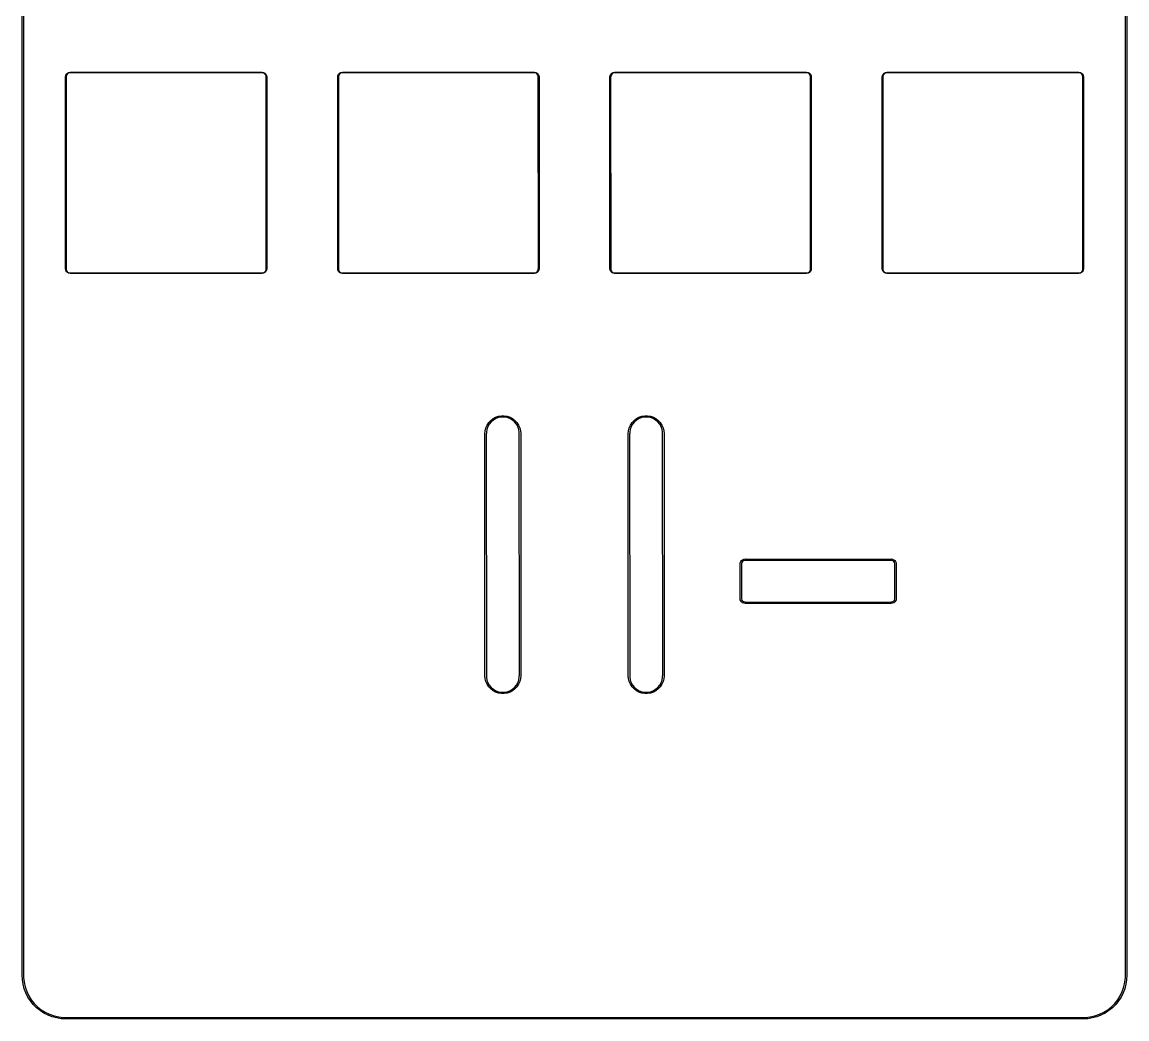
# Model space of a CAD drawing. Extents: x 75 to 152, y -178 to -33.
# Drawn here: x 75 to 152, y -177.7 to -108.1 of the extents above; entities that cross this region are included whole.
import ezdxf

# ---------------------------------------------------------------- set-up
doc = ezdxf.new("R2010")
doc.units = 0
doc.layers.add('BLACK', color=7, linetype='CONTINUOUS')

msp = doc.modelspace()

# ---------------------------------------------------------------- linework, layer by layer
at = {"layer": 'BLACK', "linetype": 'CONTINUOUS'}
for p, q in [((74.953805, -174.588288), (74.95, -35.6)), ((75.046194, -35.611711), (75.05, -174.6)), ((151.953805, -174.588288), (151.95, -35.6)), ((152.046194, -35.611711), (152.05, -174.6)), ((77.990907, -111.799569), (78.037069, -111.70897)), ((78.051919, -111.773596), (78.025, -111.856444)), ((78.037069, -111.70897), (78.10897, -111.637069)), ((78.103122, -111.703122), (78.051919, -111.773596)), ((78.173596, -111.651919), (78.103122, -111.703122)), ((78.10897, -111.637069), (78.199569, -111.590907)), ((78.256444, -111.625), (78.173596, -111.651919)), ((78.199569, -111.590907), (78.3, -111.575)), ((78.3, -111.625), (78.256444, -111.625)), ((78.3, -111.575), (78.305849, -111.5769)), ((91.69415, -111.623099), (78.3, -111.625)), ((78.305849, -111.5769), (91.7, -111.575)), ((91.7, -111.625), (91.69415, -111.623099)), ((91.7, -111.575), (91.800431, -111.590907)), ((91.743556, -111.625), (91.7, -111.625)), ((91.826404, -111.651919), (91.743556, -111.625)), ((91.800431, -111.590907), (91.89103, -111.637069)), ((91.896878, -111.703122), (91.826404, -111.651919)), ((91.89103, -111.637069), (91.962931, -111.70897)), ((91.948081, -111.773596), (91.896878, -111.703122)), ((91.975, -111.856444), (91.948081, -111.773596)), ((91.962931, -111.70897), (92.009093, -111.799569)), ((96.990907, -111.799569), (97.037069, -111.70897)), ((97.051919, -111.773596), (97.025, -111.856444)), ((97.037069, -111.70897), (97.10897, -111.637069)), ((97.103122, -111.703122), (97.051919, -111.773596)), ((97.173596, -111.651919), (97.103122, -111.703122)), ((97.10897, -111.637069), (97.199569, -111.590907)), ((97.256444, -111.625), (97.173596, -111.651919)), ((97.199569, -111.590907), (97.3, -111.575)), ((97.3, -111.625), (97.256444, -111.625)), ((97.3, -111.575), (97.305849, -111.5769)), ((110.69415, -111.623099), (97.3, -111.625)), ((97.305849, -111.5769), (110.7, -111.575)), ((110.7, -111.625), (110.69415, -111.623099)), ((110.7, -111.575), (110.800431, -111.590907)), ((110.743556, -111.625), (110.7, -111.625)), ((110.826404, -111.651919), (110.743556, -111.625)), ((110.800431, -111.590907), (110.89103, -111.637069)), ((110.896878, -111.703122), (110.826404, -111.651919)), ((110.89103, -111.637069), (110.962931, -111.70897)), ((110.948081, -111.773596), (110.896878, -111.703122)), ((110.975, -111.856444), (110.948081, -111.773596)), ((110.962931, -111.70897), (111.009093, -111.799569)), ((115.990907, -111.799569), (116.037069, -111.70897)), ((116.051919, -111.773596), (116.025, -111.856444)), ((116.037069, -111.70897), (116.10897, -111.637069)), ((116.103122, -111.703122), (116.051919, -111.773596)), ((116.173596, -111.651919), (116.103122, -111.703122)), ((116.10897, -111.637069), (116.199569, -111.590907)), ((116.256444, -111.625), (116.173596, -111.651919)), ((116.199569, -111.590907), (116.3, -111.575)), ((116.3, -111.625), (116.256444, -111.625)), ((116.3, -111.575), (116.305849, -111.5769)), ((129.69415, -111.623099), (116.3, -111.625)), ((116.305849, -111.5769), (129.7, -111.575)), ((129.7, -111.625), (129.69415, -111.623099)), ((129.7, -111.575), (129.800431, -111.590907)), ((129.743556, -111.625), (129.7, -111.625)), ((129.826404, -111.651919), (129.743556, -111.625)), ((129.800431, -111.590907), (129.89103, -111.637069)), ((129.896878, -111.703122), (129.826404, -111.651919)), ((129.89103, -111.637069), (129.962931, -111.70897)), ((129.948081, -111.773596), (129.896878, -111.703122)), ((129.975, -111.856444), (129.948081, -111.773596)), ((129.962931, -111.70897), (130.009093, -111.799569)), ((134.990907, -111.799569), (135.037069, -111.70897)), ((135.051919, -111.773596), (135.025, -111.856444)), ((135.037069, -111.70897), (135.10897, -111.637069)), ((135.103122, -111.703122), (135.051919, -111.773596)), ((135.173596, -111.651919), (135.103122, -111.703122)), ((135.10897, -111.637069), (135.199569, -111.590907)), ((135.256444, -111.625), (135.173596, -111.651919)), ((135.199569, -111.590907), (135.3, -111.575)), ((135.3, -111.625), (135.256444, -111.625)), ((135.3, -111.575), (135.305849, -111.5769)), ((148.69415, -111.623099), (135.3, -111.625)), ((135.305849, -111.5769), (148.7, -111.575)), ((148.7, -111.625), (148.69415, -111.623099)), ((148.7, -111.575), (148.800431, -111.590907)), ((148.743556, -111.625), (148.7, -111.625)), ((148.826404, -111.651919), (148.743556, -111.625)), ((148.800431, -111.590907), (148.89103, -111.637069)), ((148.896878, -111.703122), (148.826404, -111.651919)), ((148.89103, -111.637069), (148.962931, -111.70897)), ((148.948081, -111.773596), (148.896878, -111.703122)), ((148.975, -111.856444), (148.948081, -111.773596)), ((148.962931, -111.70897), (149.009093, -111.799569)), ((77.975, -111.9), (77.990907, -111.799569)), ((77.9769, -125.29415), (77.975, -111.9)), ((78.025, -111.9), (78.023099, -111.905849)), ((78.023099, -111.905849), (78.025, -125.3)), ((78.025, -111.856444), (78.025, -111.9)), ((91.975, -111.9), (91.975, -111.856444)), ((91.9769, -125.29415), (91.975, -111.9)), ((92.009093, -111.799569), (92.025, -111.9)), ((92.025, -111.9), (92.023099, -111.905849)), ((92.023099, -111.905849), (92.025, -125.3)), ((96.975, -111.9), (96.990907, -111.799569)), ((96.9769, -125.29415), (96.975, -111.9)), ((97.025, -111.9), (97.023099, -111.905849)), ((97.023099, -111.905849), (97.025, -125.3)), ((97.025, -111.856444), (97.025, -111.9)), ((110.975, -111.9), (110.975, -111.856444)), ((110.9769, -125.29415), (110.975, -111.9)), ((111.009093, -111.799569), (111.025, -111.9)), ((111.025, -111.9), (111.023099, -111.905849)), ((111.023099, -111.905849), (111.025, -125.3)), ((115.975, -111.9), (115.990907, -111.799569)), ((115.9769, -125.29415), (115.975, -111.9)), ((116.025, -111.9), (116.023099, -111.905849)), ((116.023099, -111.905849), (116.025, -125.3)), ((116.025, -111.856444), (116.025, -111.9)), ((129.975, -111.9), (129.975, -111.856444)), ((129.9769, -125.29415), (129.975, -111.9)), ((130.009093, -111.799569), (130.025, -111.9)), ((130.025, -111.9), (130.023099, -111.905849)), ((130.023099, -111.905849), (130.025, -125.3)), ((134.975, -111.9), (134.990907, -111.799569)), ((134.9769, -125.29415), (134.975, -111.9)), ((135.025, -111.9), (135.023099, -111.905849)), ((135.023099, -111.905849), (135.025, -125.3)), ((135.025, -111.856444), (135.025, -111.9)), ((148.975, -111.9), (148.975, -111.856444)), ((148.9769, -125.29415), (148.975, -111.9)), ((149.009093, -111.799569), (149.025, -111.9)), ((149.025, -111.9), (149.023099, -111.905849)), ((149.023099, -111.905849), (149.025, -125.3)), ((77.975, -125.3), (77.9769, -125.29415)), ((77.990907, -125.400431), (77.975, -125.3)), ((78.037069, -125.49103), (77.990907, -125.400431)), ((78.025, -125.3), (78.025, -125.343556)), ((78.025, -125.343556), (78.051919, -125.426404)), ((78.10897, -125.562931), (78.037069, -125.49103)), ((78.051919, -125.426404), (78.103122, -125.496878)), ((78.103122, -125.496878), (78.173596, -125.548081)), ((78.199569, -125.609093), (78.10897, -125.562931)), ((78.173596, -125.548081), (78.256444, -125.575)), ((78.3, -125.625), (78.199569, -125.609093)), ((78.256444, -125.575), (78.3, -125.575)), ((78.3, -125.575), (78.305849, -125.5769)), ((91.69415, -125.623099), (78.3, -125.625)), ((78.305849, -125.5769), (91.7, -125.575)), ((91.7, -125.625), (91.69415, -125.623099)), ((91.7, -125.575), (91.743556, -125.575)), ((91.800431, -125.609093), (91.7, -125.625)), ((91.743556, -125.575), (91.826404, -125.548081)), ((91.89103, -125.562931), (91.800431, -125.609093)), ((91.826404, -125.548081), (91.896878, -125.496878)), ((91.962931, -125.49103), (91.89103, -125.562931)), ((91.896878, -125.496878), (91.948081, -125.426404)), ((91.948081, -125.426404), (91.975, -125.343556)), ((92.009093, -125.400431), (91.962931, -125.49103)), ((91.975, -125.3), (91.9769, -125.29415)), ((91.975, -125.343556), (91.975, -125.3)), ((92.025, -125.3), (92.009093, -125.400431)), ((96.975, -125.3), (96.9769, -125.29415)), ((96.990907, -125.400431), (96.975, -125.3)), ((97.037069, -125.49103), (96.990907, -125.400431)), ((97.025, -125.3), (97.025, -125.343556)), ((97.025, -125.343556), (97.051919, -125.426404)), ((97.10897, -125.562931), (97.037069, -125.49103)), ((97.051919, -125.426404), (97.103122, -125.496878)), ((97.103122, -125.496878), (97.173596, -125.548081)), ((97.199569, -125.609093), (97.10897, -125.562931)), ((97.173596, -125.548081), (97.256444, -125.575)), ((97.3, -125.625), (97.199569, -125.609093)), ((97.256444, -125.575), (97.3, -125.575)), ((97.3, -125.575), (97.305849, -125.5769)), ((110.69415, -125.623099), (97.3, -125.625)), ((97.305849, -125.5769), (110.7, -125.575)), ((110.7, -125.625), (110.69415, -125.623099)), ((110.7, -125.575), (110.743556, -125.575)), ((110.800431, -125.609093), (110.7, -125.625)), ((110.743556, -125.575), (110.826404, -125.548081)), ((110.89103, -125.562931), (110.800431, -125.609093)), ((110.826404, -125.548081), (110.896878, -125.496878)), ((110.962931, -125.49103), (110.89103, -125.562931)), ((110.896878, -125.496878), (110.948081, -125.426404)), ((110.948081, -125.426404), (110.975, -125.343556)), ((111.009093, -125.400431), (110.962931, -125.49103)), ((110.975, -125.3), (110.9769, -125.29415)), ((110.975, -125.343556), (110.975, -125.3)), ((111.025, -125.3), (111.009093, -125.400431)), ((115.975, -125.3), (115.9769, -125.29415)), ((115.990907, -125.400431), (115.975, -125.3)), ((116.037069, -125.49103), (115.990907, -125.400431)), ((116.025, -125.3), (116.025, -125.343556)), ((116.025, -125.343556), (116.051919, -125.426404)), ((116.10897, -125.562931), (116.037069, -125.49103)), ((116.051919, -125.426404), (116.103122, -125.496878)), ((116.103122, -125.496878), (116.173596, -125.548081)), ((116.199569, -125.609093), (116.10897, -125.562931)), ((116.173596, -125.548081), (116.256444, -125.575)), ((116.3, -125.625), (116.199569, -125.609093)), ((116.256444, -125.575), (116.3, -125.575)), ((116.3, -125.575), (116.305849, -125.5769)), ((129.69415, -125.623099), (116.3, -125.625)), ((116.305849, -125.5769), (129.7, -125.575)), ((129.7, -125.625), (129.69415, -125.623099)), ((129.7, -125.575), (129.743556, -125.575)), ((129.800431, -125.609093), (129.7, -125.625)), ((129.743556, -125.575), (129.826404, -125.548081)), ((129.89103, -125.562931), (129.800431, -125.609093)), ((129.826404, -125.548081), (129.896878, -125.496878)), ((129.962931, -125.49103), (129.89103, -125.562931)), ((129.896878, -125.496878), (129.948081, -125.426404)), ((129.948081, -125.426404), (129.975, -125.343556)), ((130.009093, -125.400431), (129.962931, -125.49103)), ((129.975, -125.3), (129.9769, -125.29415)), ((129.975, -125.343556), (129.975, -125.3)), ((130.025, -125.3), (130.009093, -125.400431)), ((134.975, -125.3), (134.9769, -125.29415)), ((134.990907, -125.400431), (134.975, -125.3)), ((135.037069, -125.49103), (134.990907, -125.400431)), ((135.025, -125.3), (135.025, -125.343556)), ((135.025, -125.343556), (135.051919, -125.426404)), ((135.10897, -125.562931), (135.037069, -125.49103)), ((135.051919, -125.426404), (135.103122, -125.496878)), ((135.103122, -125.496878), (135.173596, -125.548081)), ((135.199569, -125.609093), (135.10897, -125.562931)), ((135.173596, -125.548081), (135.256444, -125.575)), ((135.3, -125.625), (135.199569, -125.609093)), ((135.256444, -125.575), (135.3, -125.575)), ((135.3, -125.575), (135.305849, -125.5769)), ((148.69415, -125.623099), (135.3, -125.625)), ((135.305849, -125.5769), (148.7, -125.575)), ((148.7, -125.625), (148.69415, -125.623099)), ((148.7, -125.575), (148.743556, -125.575)), ((148.800431, -125.609093), (148.7, -125.625)), ((148.743556, -125.575), (148.826404, -125.548081)), ((148.89103, -125.562931), (148.800431, -125.609093)), ((148.826404, -125.548081), (148.896878, -125.496878)), ((148.962931, -125.49103), (148.89103, -125.562931)), ((148.896878, -125.496878), (148.948081, -125.426404)), ((148.948081, -125.426404), (148.975, -125.343556)), ((149.009093, -125.400431), (148.962931, -125.49103)), ((148.975, -125.3), (148.9769, -125.29415)), ((148.975, -125.343556), (148.975, -125.3)), ((149.025, -125.3), (149.009093, -125.400431)), ((107.816315, -135.753542), (107.997881, -135.655283)), ((107.997881, -135.655283), (108.193143, -135.58825)), ((108.201221, -135.684942), (108.012132, -135.753765)), ((108.193143, -135.58825), (108.396776, -135.554269)), ((108.399388, -135.65), (108.201221, -135.684942)), ((108.396776, -135.554269), (108.603224, -135.554269)), ((108.600612, -135.65), (108.399388, -135.65)), ((108.798779, -135.684942), (108.600612, -135.65)), ((108.603224, -135.554269), (108.806857, -135.58825)), ((108.987868, -135.753765), (108.798779, -135.684942)), ((108.806857, -135.58825), (109.002119, -135.655283)), ((109.002119, -135.655283), (109.183685, -135.753542)), ((117.816315, -135.753542), (117.997881, -135.655283)), ((117.997881, -135.655283), (118.193143, -135.58825)), ((118.201221, -135.684942), (118.012132, -135.753765)), ((118.193143, -135.58825), (118.396776, -135.554269)), ((118.399388, -135.65), (118.201221, -135.684942)), ((118.396776, -135.554269), (118.603224, -135.554269)), ((118.600612, -135.65), (118.399388, -135.65)), ((118.798779, -135.684942), (118.600612, -135.65)), ((118.603224, -135.554269), (118.806857, -135.58825)), ((118.987868, -135.753765), (118.798779, -135.684942)), ((118.806857, -135.58825), (119.002119, -135.655283)), ((119.002119, -135.655283), (119.183685, -135.753542)), ((107.267048, -136.594257), (107.317728, -136.394126)), ((107.317728, -136.394126), (107.400658, -136.205066)), ((107.453765, -136.312132), (107.384942, -136.501221)), ((107.400658, -136.205066), (107.513574, -136.032234)), ((107.554377, -136.137867), (107.453765, -136.312132)), ((107.513574, -136.032234), (107.653398, -135.880345)), ((107.683721, -135.983721), (107.554377, -136.137867)), ((107.653398, -135.880345), (107.816315, -135.753542)), ((107.837867, -135.854377), (107.683721, -135.983721)), ((108.012132, -135.753765), (107.837867, -135.854377)), ((109.162133, -135.854377), (108.987868, -135.753765)), ((109.316279, -135.983721), (109.162133, -135.854377)), ((109.183685, -135.753542), (109.346602, -135.880345)), ((109.445623, -136.137867), (109.316279, -135.983721)), ((109.346602, -135.880345), (109.486426, -136.032234)), ((109.546235, -136.312132), (109.445623, -136.137867)), ((109.486426, -136.032234), (109.599342, -136.205066)), ((109.615058, -136.501221), (109.546235, -136.312132)), ((109.599342, -136.205066), (109.682272, -136.394126)), ((109.682272, -136.394126), (109.732952, -136.594257)), ((117.267048, -136.594257), (117.317728, -136.394126)), ((117.317728, -136.394126), (117.400658, -136.205066)), ((117.453765, -136.312132), (117.384942, -136.501221)), ((117.400658, -136.205066), (117.513574, -136.032234)), ((117.554377, -136.137867), (117.453765, -136.312132)), ((117.513574, -136.032234), (117.653398, -135.880345)), ((117.683721, -135.983721), (117.554377, -136.137867)), ((117.653398, -135.880345), (117.816315, -135.753542)), ((117.837867, -135.854377), (117.683721, -135.983721)), ((118.012132, -135.753765), (117.837867, -135.854377)), ((119.162133, -135.854377), (118.987868, -135.753765)), ((119.316279, -135.983721), (119.162133, -135.854377)), ((119.183685, -135.753542), (119.346602, -135.880345)), ((119.445623, -136.137867), (119.316279, -135.983721)), ((119.346602, -135.880345), (119.486426, -136.032234)), ((119.546235, -136.312132), (119.445623, -136.137867)), ((119.486426, -136.032234), (119.599342, -136.205066)), ((119.615058, -136.501221), (119.546235, -136.312132)), ((119.599342, -136.205066), (119.682272, -136.394126)), ((119.682272, -136.394126), (119.732952, -136.594257)), ((107.25, -136.8), (107.267048, -136.594257)), ((107.253799, -153.688307), (107.25, -136.8)), ((107.35, -136.8), (107.3462, -136.811692)), ((107.3462, -136.811692), (107.35, -153.7)), ((107.384942, -136.501221), (107.35, -136.699388)), ((107.35, -136.699388), (107.35, -136.8)), ((109.65, -136.699388), (109.615058, -136.501221)), ((109.65, -136.8), (109.65, -136.699388)), ((109.653799, -153.688307), (109.65, -136.8)), ((109.732952, -136.594257), (109.75, -136.8)), ((109.75, -136.8), (109.7462, -136.811692)), ((109.7462, -136.811692), (109.75, -153.7)), ((117.25, -136.8), (117.267048, -136.594257)), ((117.253799, -153.688307), (117.25, -136.8)), ((117.35, -136.8), (117.3462, -136.811692)), ((117.3462, -136.811692), (117.35, -153.7)), ((117.384942, -136.501221), (117.35, -136.699388)), ((117.35, -136.699388), (117.35, -136.8)), ((119.65, -136.699388), (119.615058, -136.501221)), ((119.65, -136.8), (119.65, -136.699388)), ((119.653799, -153.688307), (119.65, -136.8)), ((119.732952, -136.594257), (119.75, -136.8)), ((119.75, -136.8), (119.7462, -136.811692)), ((119.7462, -136.811692), (119.75, -153.7)), ((125.096891, -145.725), (125.152513, -145.652513)), ((125.152513, -145.652513), (125.225, -145.596891)), ((125.285088, -145.674472), (125.22102, -145.72102)), ((125.225, -145.596891), (125.309413, -145.561926)), ((125.360404, -145.65), (125.285088, -145.674472)), ((125.309413, -145.561926), (125.4, -145.55)), ((125.4, -145.65), (125.360404, -145.65)), ((125.4, -145.55), (125.411678, -145.553794)), ((135.588321, -145.646205), (125.4, -145.65)), ((125.411678, -145.553794), (135.6, -145.55)), ((135.6, -145.65), (135.588321, -145.646205)), ((135.6, -145.55), (135.690587, -145.561926)), ((135.639596, -145.65), (135.6, -145.65)), ((135.714912, -145.674472), (135.639596, -145.65)), ((135.690587, -145.561926), (135.775, -145.596891)), ((135.77898, -145.72102), (135.714912, -145.674472)), ((135.775, -145.596891), (135.847487, -145.652513)), ((135.847487, -145.652513), (135.903109, -145.725)), ((125.05, -145.9), (125.061926, -145.809413)), ((125.053757, -148.288434), (125.05, -145.9)), ((125.061926, -145.809413), (125.096891, -145.725)), ((125.15, -145.9), (125.146242, -145.911565)), ((125.146242, -145.911565), (125.15, -148.3)), ((125.174472, -145.785088), (125.15, -145.860404)), ((125.15, -145.860404), (125.15, -145.9)), ((125.22102, -145.72102), (125.174472, -145.785088)), ((135.825528, -145.785088), (135.77898, -145.72102)), ((135.85, -145.860404), (135.825528, -145.785088)), ((135.85, -145.9), (135.85, -145.860404)), ((135.853757, -148.288434), (135.85, -145.9)), ((135.903109, -145.725), (135.938074, -145.809413)), ((135.938074, -145.809413), (135.95, -145.9)), ((135.95, -145.9), (135.946242, -145.911565)), ((135.946242, -145.911565), (135.95, -148.3)), ((125.05, -148.3), (125.053757, -148.288434)), ((125.061926, -148.390587), (125.05, -148.3)), ((125.096891, -148.475), (125.061926, -148.390587)), ((125.152513, -148.547487), (125.096891, -148.475)), ((125.15, -148.3), (125.15, -148.339596)), ((125.15, -148.339596), (125.174472, -148.414912)), ((125.225, -148.603109), (125.152513, -148.547487)), ((125.174472, -148.414912), (125.22102, -148.47898)), ((125.22102, -148.47898), (125.285088, -148.525528)), ((125.309413, -148.638074), (125.225, -148.603109)), ((125.285088, -148.525528), (125.360404, -148.55)), ((125.4, -148.65), (125.309413, -148.638074)), ((125.360404, -148.55), (125.4, -148.55)), ((125.4, -148.55), (125.411678, -148.553794)), ((135.588321, -148.646205), (125.4, -148.65)), ((125.411678, -148.553794), (135.6, -148.55)), ((135.6, -148.65), (135.588321, -148.646205)), ((135.6, -148.55), (135.639596, -148.55)), ((135.690587, -148.638074), (135.6, -148.65)), ((135.639596, -148.55), (135.714912, -148.525528)), ((135.775, -148.603109), (135.690587, -148.638074)), ((135.714912, -148.525528), (135.77898, -148.47898)), ((135.847487, -148.547487), (135.775, -148.603109)), ((135.77898, -148.47898), (135.825528, -148.414912)), ((135.825528, -148.414912), (135.85, -148.339596)), ((135.903109, -148.475), (135.847487, -148.547487)), ((135.85, -148.3), (135.853757, -148.288434)), ((135.85, -148.339596), (135.85, -148.3)), ((135.938074, -148.390587), (135.903109, -148.475)), ((135.95, -148.3), (135.938074, -148.390587)), ((107.25, -153.7), (107.253799, -153.688307)), ((107.267048, -153.905743), (107.25, -153.7)), ((107.317728, -154.105874), (107.267048, -153.905743)), ((107.400658, -154.294934), (107.317728, -154.105874)), ((107.35, -153.7), (107.35, -153.800612)), ((107.35, -153.800612), (107.384942, -153.998779)), ((107.384942, -153.998779), (107.453765, -154.187868)), ((107.453765, -154.187868), (107.554377, -154.362133)), ((109.445623, -154.362133), (109.546235, -154.187868)), ((109.546235, -154.187868), (109.615058, -153.998779)), ((109.682272, -154.105874), (109.599342, -154.294934)), ((109.615058, -153.998779), (109.65, -153.800612)), ((109.65, -153.7), (109.653799, -153.688307)), ((109.65, -153.800612), (109.65, -153.7)), ((109.732952, -153.905743), (109.682272, -154.105874)), ((109.75, -153.7), (109.732952, -153.905743)), ((117.25, -153.7), (117.253799, -153.688307)), ((117.267048, -153.905743), (117.25, -153.7)), ((117.317728, -154.105874), (117.267048, -153.905743)), ((117.400658, -154.294934), (117.317728, -154.105874)), ((117.35, -153.7), (117.35, -153.800612)), ((117.35, -153.800612), (117.384942, -153.998779)), ((117.384942, -153.998779), (117.453765, -154.187868)), ((117.453765, -154.187868), (117.554377, -154.362133)), ((119.445623, -154.362133), (119.546235, -154.187868)), ((119.546235, -154.187868), (119.615058, -153.998779)), ((119.682272, -154.105874), (119.599342, -154.294934)), ((119.615058, -153.998779), (119.65, -153.800612)), ((119.65, -153.7), (119.653799, -153.688307)), ((119.65, -153.800612), (119.65, -153.7)), ((119.732952, -153.905743), (119.682272, -154.105874)), ((119.75, -153.7), (119.732952, -153.905743)), ((107.513574, -154.467766), (107.400658, -154.294934)), ((107.653398, -154.619655), (107.513574, -154.467766)), ((107.554377, -154.362133), (107.683721, -154.516279)), ((107.816315, -154.746458), (107.653398, -154.619655)), ((107.683721, -154.516279), (107.837867, -154.645623)), ((107.997881, -154.844717), (107.816315, -154.746458)), ((107.837867, -154.645623), (108.012132, -154.746235)), ((108.193143, -154.91175), (107.997881, -154.844717)), ((108.012132, -154.746235), (108.201221, -154.815058)), ((108.396776, -154.945731), (108.193143, -154.91175)), ((108.201221, -154.815058), (108.399388, -154.85)), ((108.603224, -154.945731), (108.396776, -154.945731)), ((108.399388, -154.85), (108.600612, -154.85)), ((108.600612, -154.85), (108.798779, -154.815058)), ((108.806857, -154.91175), (108.603224, -154.945731)), ((108.798779, -154.815058), (108.987868, -154.746235)), ((109.002119, -154.844717), (108.806857, -154.91175)), ((108.987868, -154.746235), (109.162133, -154.645623)), ((109.183685, -154.746458), (109.002119, -154.844717)), ((109.162133, -154.645623), (109.316279, -154.516279)), ((109.346602, -154.619655), (109.183685, -154.746458)), ((109.316279, -154.516279), (109.445623, -154.362133)), ((109.486426, -154.467766), (109.346602, -154.619655)), ((109.599342, -154.294934), (109.486426, -154.467766)), ((117.513574, -154.467766), (117.400658, -154.294934)), ((117.653398, -154.619655), (117.513574, -154.467766)), ((117.554377, -154.362133), (117.683721, -154.516279)), ((117.816315, -154.746458), (117.653398, -154.619655)), ((117.683721, -154.516279), (117.837867, -154.645623)), ((117.997881, -154.844717), (117.816315, -154.746458)), ((117.837867, -154.645623), (118.012132, -154.746235)), ((118.193143, -154.91175), (117.997881, -154.844717)), ((118.012132, -154.746235), (118.201221, -154.815058)), ((118.396776, -154.945731), (118.193143, -154.91175)), ((118.201221, -154.815058), (118.399388, -154.85)), ((118.603224, -154.945731), (118.396776, -154.945731)), ((118.399388, -154.85), (118.600612, -154.85)), ((118.600612, -154.85), (118.798779, -154.815058)), ((118.806857, -154.91175), (118.603224, -154.945731)), ((118.798779, -154.815058), (118.987868, -154.746235)), ((119.002119, -154.844717), (118.806857, -154.91175)), ((118.987868, -154.746235), (119.162133, -154.645623)), ((119.183685, -154.746458), (119.002119, -154.844717)), ((119.162133, -154.645623), (119.316279, -154.516279)), ((119.346602, -154.619655), (119.183685, -154.746458)), ((119.316279, -154.516279), (119.445623, -154.362133)), ((119.486426, -154.467766), (119.346602, -154.619655)), ((119.599342, -154.294934), (119.486426, -154.467766)), ((74.95, -174.6), (74.953805, -174.588288)), ((74.966708, -174.918812), (74.95, -174.6)), ((75.01665, -175.234131), (74.966708, -174.918812)), ((75.05, -174.6), (75.05, -174.765668)), ((75.05, -174.765668), (75.087098, -175.094922)), ((151.912902, -175.094922), (151.95, -174.765668)), ((151.95, -174.6), (151.953805, -174.588288)), ((151.95, -174.765668), (151.95, -174.6)), ((152.033292, -174.918812), (151.98335, -175.234131)), ((152.05, -174.6), (152.033292, -174.918812)), ((75.099278, -175.542502), (75.01665, -175.234131)), ((75.087098, -175.094922), (75.160828, -175.417951)), ((75.213686, -175.840547), (75.099278, -175.542502)), ((75.160828, -175.417951), (75.270261, -175.730695)), ((75.270261, -175.730695), (75.414023, -176.029219)), ((151.585977, -176.029219), (151.729739, -175.730695)), ((151.729739, -175.730695), (151.839172, -175.417951)), ((151.900722, -175.542502), (151.786314, -175.840547)), ((151.839172, -175.417951), (151.912902, -175.094922)), ((151.98335, -175.234131), (151.900722, -175.542502)), ((75.358623, -176.125), (75.213686, -175.840547)), ((75.532498, -176.392745), (75.358623, -176.125)), ((75.414023, -176.029219), (75.590305, -176.30977)), ((75.733408, -176.640848), (75.532498, -176.392745)), ((75.590305, -176.30977), (75.79689, -176.56882)), ((151.20311, -176.56882), (151.409695, -176.30977)), ((151.467502, -176.392745), (151.266592, -176.640848)), ((151.409695, -176.30977), (151.585977, -176.029219)), ((151.641377, -176.125), (151.467502, -176.392745)), ((151.786314, -175.840547), (151.641377, -176.125)), ((75.959152, -176.866592), (75.733408, -176.640848)), ((75.79689, -176.56882), (76.03118, -176.80311)), ((76.207255, -177.067502), (75.959152, -176.866592)), ((76.03118, -176.80311), (76.29023, -177.009695)), ((76.475, -177.241377), (76.207255, -177.067502)), ((76.29023, -177.009695), (76.570781, -177.185977)), ((76.759453, -177.386314), (76.475, -177.241377)), ((76.570781, -177.185977), (76.869305, -177.329739)), ((76.869305, -177.329739), (77.182049, -177.439172)), ((149.817951, -177.439172), (150.130695, -177.329739)), ((150.130695, -177.329739), (150.429219, -177.185977)), ((150.525, -177.241377), (150.240547, -177.386314)), ((150.429219, -177.185977), (150.70977, -177.009695)), ((150.792745, -177.067502), (150.525, -177.241377)), ((150.70977, -177.009695), (150.96882, -176.80311)), ((151.040848, -176.866592), (150.792745, -177.067502)), ((150.96882, -176.80311), (151.20311, -176.56882)), ((151.266592, -176.640848), (151.040848, -176.866592)), ((77.057498, -177.500722), (76.759453, -177.386314)), ((77.365869, -177.58335), (77.057498, -177.500722)), ((77.182049, -177.439172), (77.505078, -177.512902)), ((77.681188, -177.633292), (77.365869, -177.58335)), ((77.505078, -177.512902), (77.834332, -177.55)), ((78, -177.65), (77.681188, -177.633292)), ((77.834332, -177.55), (78, -177.55)), ((78, -177.55), (78.011708, -177.553804)), ((148.988291, -177.646195), (78, -177.65)), ((78.011708, -177.553804), (149, -177.55)), ((149, -177.65), (148.988291, -177.646195)), ((149, -177.55), (149.165668, -177.55)), ((149.318812, -177.633292), (149, -177.65)), ((149.165668, -177.55), (149.494922, -177.512902)), ((149.634131, -177.58335), (149.318812, -177.633292)), ((149.494922, -177.512902), (149.817951, -177.439172)), ((149.942502, -177.500722), (149.634131, -177.58335)), ((150.240547, -177.386314), (149.942502, -177.500722))]:
    msp.add_line(p, q, dxfattribs=at)

doc.saveas('drawing.dxf')
